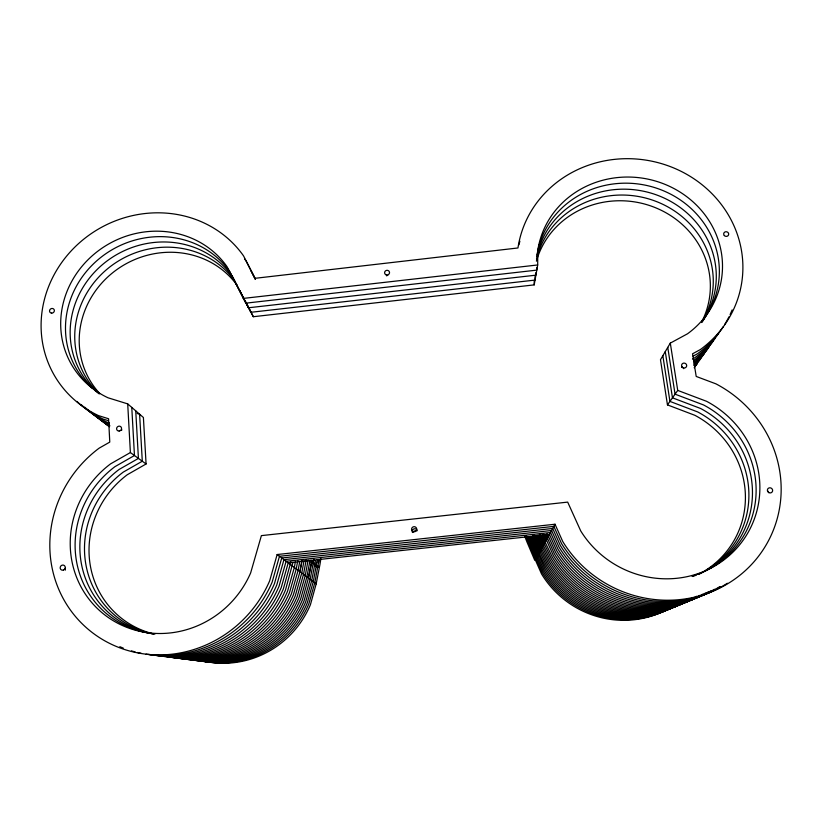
<?xml version="1.0" encoding="UTF-8"?>
<svg xmlns="http://www.w3.org/2000/svg" width="822" height="822" viewBox="0 0 822 822"><rect width="100%" height="100%" fill="white"/><g stroke="black" fill="none" stroke-linecap="round" stroke-linejoin="round"><path stroke-width="1.23" d="M154.834 634.214A92.064 87.903 -48.5 0 1 90.317 565.608A92.064 87.903 -48.5 0 1 127.246 474.756L146.08 463.978L143.398 417.494L127.708 403.89L108.031 397.786A91.961 85.848 -30 0 1 84.738 263.174A91.961 85.848 -30 0 1 227.088 266.77L253.32 316.717L534.197 284.885L534.218 281.145M535.06 276.295L535.04 280.086L250.874 312.298L245.675 302.085M535.923 272.616L535.903 275.165L248.378 307.788L232.616 276.808A89.783 83.988 -30.1 0 0 103.551 263.708A89.783 83.988 -30.1 0 0 94.89 390.234M536.797 267.756L536.787 270.119L245.819 303.164L229.883 271.856A90.862 84.913 -30.1 0 0 98.291 259.485A90.862 84.913 -30.1 0 0 92.29 388.251M534.197 284.885L537.691 264.961L537.763 250.628A92.968 87.101 10 0 1 675.55 189.409A92.968 87.101 10 0 1 687.531 333.783L670.3 343.123L660.477 359.717L667.464 404.897L694.898 415.316A92.989 89.249 29.9 0 1 704.372 571.105M313.901 559.258L310.161 579.315L304.027 600.985A96.883 93.163 -50.9 0 1 199.058 660.837M315.432 560.645L311.733 580.507L305.671 601.951A95.886 92.249 -51.1 0 1 200.589 660.991M316.932 562.012L313.274 581.668L307.284 602.896A94.9 91.345 -51.3 0 1 201.842 661.063M207.113 661.741A92.999 89.588 -51.7 0 0 310.408 604.735L316.162 583.939L319.933 564.642A390.245 357.354 -47.4 0 0 320.878 558.611M304.027 560.758L301.766 572.985L295.273 595.827A102.226 98.065 -50 0 1 182.042 658.586M306.216 559.782L303.524 574.311L297.102 596.906A101.116 97.047 -50.2 0 1 186.358 659.193M308.127 560.029L305.239 575.606L298.889 597.954A100.027 96.04 -50.3 0 1 192.985 660.107M309.997 560.275L306.914 576.869L300.636 598.991A98.959 95.064 -50.5 0 1 193.376 660.117M193.766 660.056A97.91 94.109 -50.7 0 0 302.352 599.998L308.435 578.113L311.826 560.501M290.875 561.95L283.385 588.84A109.48 104.661 -48.9 0 1 167.256 656.86M292.992 562.299L285.481 590.073A108.196 103.5 -49.1 0 1 166.989 656.747M295.406 561.416L294.368 567.396L287.536 591.275A106.952 102.37 -49.2 0 1 169.209 656.963M297.77 560.553L296.28 568.845L289.529 592.457A105.73 101.26 -49.4 0 1 173.802 657.61M299.732 561.508L298.15 570.252L291.491 593.607A104.538 100.171 -49.6 0 1 175.651 657.775M299.855 571.65L302.023 560.512L299.979 571.639L293.403 594.727A103.367 99.102 -49.8 0 1 183.881 658.956M290.269 564.426L290.752 561.971M277.148 554.531L269.688 580.774A117.834 112.203 -47.8 0 1 91.632 632.077A117.834 112.203 -47.8 0 1 99.133 448.165L109.778 442.102L108.576 418.758L98.537 415.624A111.998 104.558 -30 0 1 70.332 251.82A111.998 104.558 -30 0 1 243.538 255.878L255.056 278.309L517.963 247.967A113.22 106.079 10.1 0 1 685.805 173.812A113.22 106.079 10.1 0 1 700.436 349.504L692.566 353.789L696.203 376.445L715.983 383.874A119.056 114.011 29.1 0 1 750.167 565.926A119.056 114.011 29.1 0 1 562.772 541.564L555.014 524.231L277.148 554.531L316.265 583.918M669.694 608.095A93.8 90.687 33.5 0 1 541.513 573.9L535.441 560.152L555.014 524.231M667.464 404.897L677.729 390.409L670.3 343.123M127.708 403.89L130.39 452.552L110.6 463.855A96.749 92.126 -47.7 0 0 104.507 614.722A96.749 92.126 -47.7 0 0 250.648 572.913L261.386 535.625L567.683 502.108L580.743 530.961A97.756 93.616 29 0 0 734.457 550.637A97.756 93.616 29 0 0 706.571 401.311L677.729 390.409M693.069 356.162L697.508 353.737A111.854 104.897 10.2 0 0 723.237 326.776M692.463 359.07L694.662 357.868A110.508 103.747 10.3 0 0 718.664 333.321M243.189 298.427L537.691 264.961M309.452 560.768L311.928 560.491L308.435 578.113M533.94 536.324L531.485 536.591L545.716 567.509A98.794 95.331 32.4 0 0 681.972 602.793M310.87 562.176L313.501 561.888M530.765 538.235L533.19 537.968M708.41 591.789A110.549 106.213 30.3 0 1 555.621 552.446L548.428 536.324L547.565 536.417L546.579 534.105M312.432 563.532L315.032 563.245M530.056 539.849L532.461 539.581M705.482 593.011A109.254 105.011 30.6 0 1 554.521 554.11L547.421 538.163L546.568 538.256L545.109 534.845M313.963 564.868L316.542 564.58M529.368 541.431L531.916 541.153M702.625 594.193A107.98 103.839 30.8 0 1 553.453 555.744L546.435 539.972L545.603 540.064L543.178 534.434M315.453 566.173L318.011 565.896M528.69 542.972L531.207 542.705M699.83 595.354A106.737 102.699 31 0 1 552.405 557.326L541.78 535.143M317.015 567.437L319.45 567.18M697.107 596.495A105.524 101.579 31.2 0 1 551.387 558.888L539.684 534.146M693.398 598.221A104.343 100.479 31.4 0 1 550.391 560.399L538.821 535.934M691.836 598.683A103.182 99.411 31.6 0 1 549.415 561.888L536.992 535.389M689.288 599.752A102.041 98.352 31.8 0 1 548.459 563.337L535.697 535.985M686.802 600.779A100.942 97.325 32 0 1 547.524 564.755L533.94 535.441M683.308 602.413A99.852 96.318 32.2 0 1 546.609 566.153L532.707 536.016M679.64 603.759A97.746 94.366 32.7 0 1 544.842 568.845L538.502 554.531L537.752 554.614L530.067 536.581M677.359 604.715A96.729 93.42 32.9 0 1 543.979 570.149L537.711 555.98L536.972 556.062L529.019 537.393M675.119 605.639A95.732 92.485 33.1 0 1 543.137 571.424L536.941 557.398L536.201 557.48L528.33 538.996A407.918 373.794 29 0 1 527.416 536.674M672.93 606.554A94.756 91.581 33.3 0 1 542.314 572.677L536.18 558.785L535.451 558.868L527.662 540.568A403.684 370.26 29.1 0 1 525.875 535.954M535.441 560.152L534.721 560.224L527.015 542.109A399.543 366.787 29.2 0 1 524.806 536.396M137.233 413.476L139.606 414.216L142.298 461.224L123.238 472.126A93.194 88.93 -48.3 0 0 86.022 565.31A93.194 88.93 -48.3 0 0 153.509 634.009M108.473 420.73L102.956 419.004A110.651 103.418 -30.1 0 1 76.919 401.413M109.449 422.991L107.271 422.313A109.336 102.298 -30.2 0 1 81.522 404.917M130.39 452.552L146.08 463.978M255.437 279.326L246.138 261.077A110.651 103.418 -30.1 0 0 244.648 259.022M251.152 271.116L255.323 279.367M245.891 302.116L253.32 316.717M239.901 290.741L244.524 299.814M547.431 534.012L548.428 536.324M545.942 534.752L547.421 538.163M544 534.341L546.435 539.972M542.582 535.06L545.469 541.739M540.979 535.245L544.534 543.465M539.098 534.69L543.609 545.15M537.752 535.307L542.715 546.805M536.437 535.903L541.832 548.418M534.67 535.358L540.979 549.99M533.416 535.944L540.136 551.531M532.194 536.509L539.314 553.052M530.755 536.519L538.502 554.531M529.707 537.331L537.711 555.98M536.941 557.398L529.019 538.944A407.815 373.671 29 0 1 528.094 536.622M536.18 558.785L528.341 540.516A403.592 370.136 29 0 1 526.532 535.913M667.762 347.418L675.068 394.17L703.54 404.948A96.523 92.485 29.2 0 1 755.921 496.354A96.523 92.485 29.2 0 1 691.99 576.15M665.275 351.621L672.468 397.827L700.591 408.483A95.311 91.376 29.5 0 1 752.459 493.899A95.311 91.376 29.5 0 1 698.412 574.249M662.84 355.721L669.94 401.403L697.703 411.945A94.14 90.297 29.7 0 1 748.77 490.292A94.14 90.297 29.7 0 1 706.303 570.232M135.743 410.856L138.425 458.409L119.128 469.434A94.355 89.968 -48.1 0 0 81.635 564.991A94.355 89.968 -48.1 0 0 152.162 633.731M131.777 407.414L134.459 455.511L114.916 466.68A95.537 91.037 -47.9 0 0 77.155 564.652A95.537 91.037 -47.9 0 0 150.775 633.361M205.757 661.628A93.944 90.451 -51.5 0 0 308.856 603.821L314.785 582.808L318.402 563.347A394.19 360.622 -47.3 0 0 318.987 559.69A394.2 360.642 -47.3 0 1 318.494 563.327M317.426 559.535A398.249 363.982 -47.2 0 1 317.015 562.125M672.941 606.122A93.8 90.687 33.5 0 1 670.783 607.448M697.518 363.108A101.949 96.318 11 0 1 695.196 366.17M697.107 363.612A100.829 95.342 11.1 0 1 694.179 367.783M696.604 596.269A104.343 100.479 31.4 0 1 694.436 597.604M182.628 658.792A103.367 99.102 -49.8 0 1 180.131 658.401M704.218 353.655A104.26 98.332 10.8 0 1 694.754 365.348M109.398 426.69A103.212 97.037 -30.6 0 1 103.695 421.871M700.786 358.515A103.089 97.315 10.9 0 1 694.652 366.283M708.42 347.614A105.452 99.37 10.7 0 1 693.789 365.194M109.398 426.597A104.384 98.044 -30.5 0 1 97.89 417.155M711.4 590.545A111.884 107.435 30.1 0 1 556.741 550.74L549.456 534.423L288.214 562.875L281.237 587.576A110.785 105.853 -48.7 0 1 160.023 655.864M709.129 346.761A106.665 100.428 10.6 0 1 694.23 363.437M109.562 426.31A105.576 99.072 -30.4 0 1 94.592 414.822M148.648 654.425A114.916 109.573 -48.1 0 0 274.476 583.599L281.74 557.994L552.703 528.464L560.275 545.376A116.077 111.289 29.5 0 0 720.853 586.61M536.828 256.31A90.739 85.18 10.2 0 1 659.645 196.109A90.739 85.18 10.2 0 1 701.721 322.532M696.111 575.194A95.311 91.376 29.5 0 1 692.627 576.489M413.219 531.998A2.528 2.507 -23.1 0 1 416.096 530.92M714.883 338.654A109.203 102.616 10.4 0 1 693.902 360.385M719.795 586.62A114.648 109.973 29.7 0 1 559.063 547.205L551.593 530.498L283.95 559.659L276.788 584.956A113.498 108.309 -48.3 0 1 153.786 655.113M109.264 424.46A108.062 101.198 -30.2 0 1 84.974 407.332M701.865 572.708A94.14 90.297 29.7 0 1 699.573 573.869M536.499 259.053A89.66 84.255 10.3 0 1 655.473 201.174A89.66 84.255 10.3 0 1 702.255 321.679M99.226 393.81A88.725 83.094 -30.2 0 1 107.179 269.092A88.725 83.094 -30.2 0 1 234.558 280.631M713.311 340.811A107.918 101.507 10.5 0 1 694.107 361.988M714.472 589.261A113.251 108.689 29.9 0 1 557.891 548.993L550.514 532.481L286.107 561.282L279.038 586.281A112.131 107.066 -48.5 0 1 155.091 655.185M109.881 425.775A106.798 100.12 -30.3 0 1 91.221 412.418M536.396 261.19A88.612 83.341 10.4 0 1 652.288 206.476A88.612 83.341 10.4 0 1 701.813 321.721M99.698 393.502A87.697 82.21 -30.3 0 1 113.436 272.144A87.697 82.21 -30.3 0 1 237.168 285.378M732.125 309.904A111.854 104.897 10.2 0 1 730.1 314.518M728.991 316.799A111.854 104.897 10.2 0 1 724.614 324.608M518.939 244.833A111.854 104.897 10.2 0 1 519.874 241.216M727.357 583.24A117.556 112.635 29.3 0 1 561.508 543.486L553.843 526.378L279.47 556.288L272.113 582.202A116.354 110.878 -48 0 1 146.059 654.148M141.148 653.274A116.354 110.878 -48 0 1 137.48 652.483M135.055 651.877A116.354 110.878 -48 0 1 131.438 650.88M123.218 648.065A116.354 110.878 -48 0 1 119.806 646.678M537.043 254.728A91.838 86.125 10.1 0 1 661.422 189.954A91.838 86.125 10.1 0 1 703.139 320.066M99.154 393.717A90.862 84.913 -30.1 0 1 95.147 390.666M386.556 275.843A2.435 2.312 -10.6 0 1 387.737 275.401M412.51 532.502A2.558 2.538 -22.6 0 1 413.877 528.926A2.558 2.538 -22.6 0 1 417.247 530.724M121.43 430.317A2.517 2.363 -38.9 0 1 121.923 429.875M681.685 367.177A2.548 2.404 19.4 0 1 683.719 368.688M767.635 490.95A2.651 2.497 32.4 0 1 768.693 492.655M65.308 570.139A2.61 2.445 -50.6 0 1 65.462 568.197M386.052 274.805A2.466 2.332 -10.6 0 0 389.525 272.38A2.466 2.332 -10.6 0 0 385.641 270.777A2.466 2.332 -10.6 0 0 386.052 274.805M413.394 531.7A2.589 2.569 -22.1 0 0 416.672 528.649A2.589 2.569 -22.1 0 0 412.397 527.364A2.589 2.569 -22.1 0 0 413.394 531.7M119.2 431.026A2.548 2.394 -38.7 0 0 121.163 427.132A2.548 2.394 -38.7 0 0 116.858 427.615A2.548 2.394 -38.7 0 0 119.2 431.026M682.137 366.992A2.579 2.435 19.3 0 0 686.524 366.499A2.579 2.435 19.3 0 0 683.75 363.098A2.579 2.435 19.3 0 0 682.137 366.992M724.316 235.544A2.517 2.322 14 0 0 728.569 234.876A2.517 2.322 14 0 0 725.682 231.753A2.517 2.322 14 0 0 724.316 235.544M767.604 491.299A2.682 2.528 32.2 0 0 772.156 491.967A2.682 2.528 32.2 0 0 770.255 487.816A2.682 2.528 32.2 0 0 767.604 491.299M63.489 570.016A2.641 2.466 -50.4 0 0 64.414 565.608A2.641 2.466 -50.4 0 0 60.222 567.252A2.641 2.466 -50.4 0 0 63.489 570.016M51.642 313.131A2.487 2.281 -33.4 0 0 54.19 309.73A2.487 2.281 -33.4 0 0 50.029 309.514A2.487 2.281 -33.4 0 0 51.642 313.131"/></g></svg>
